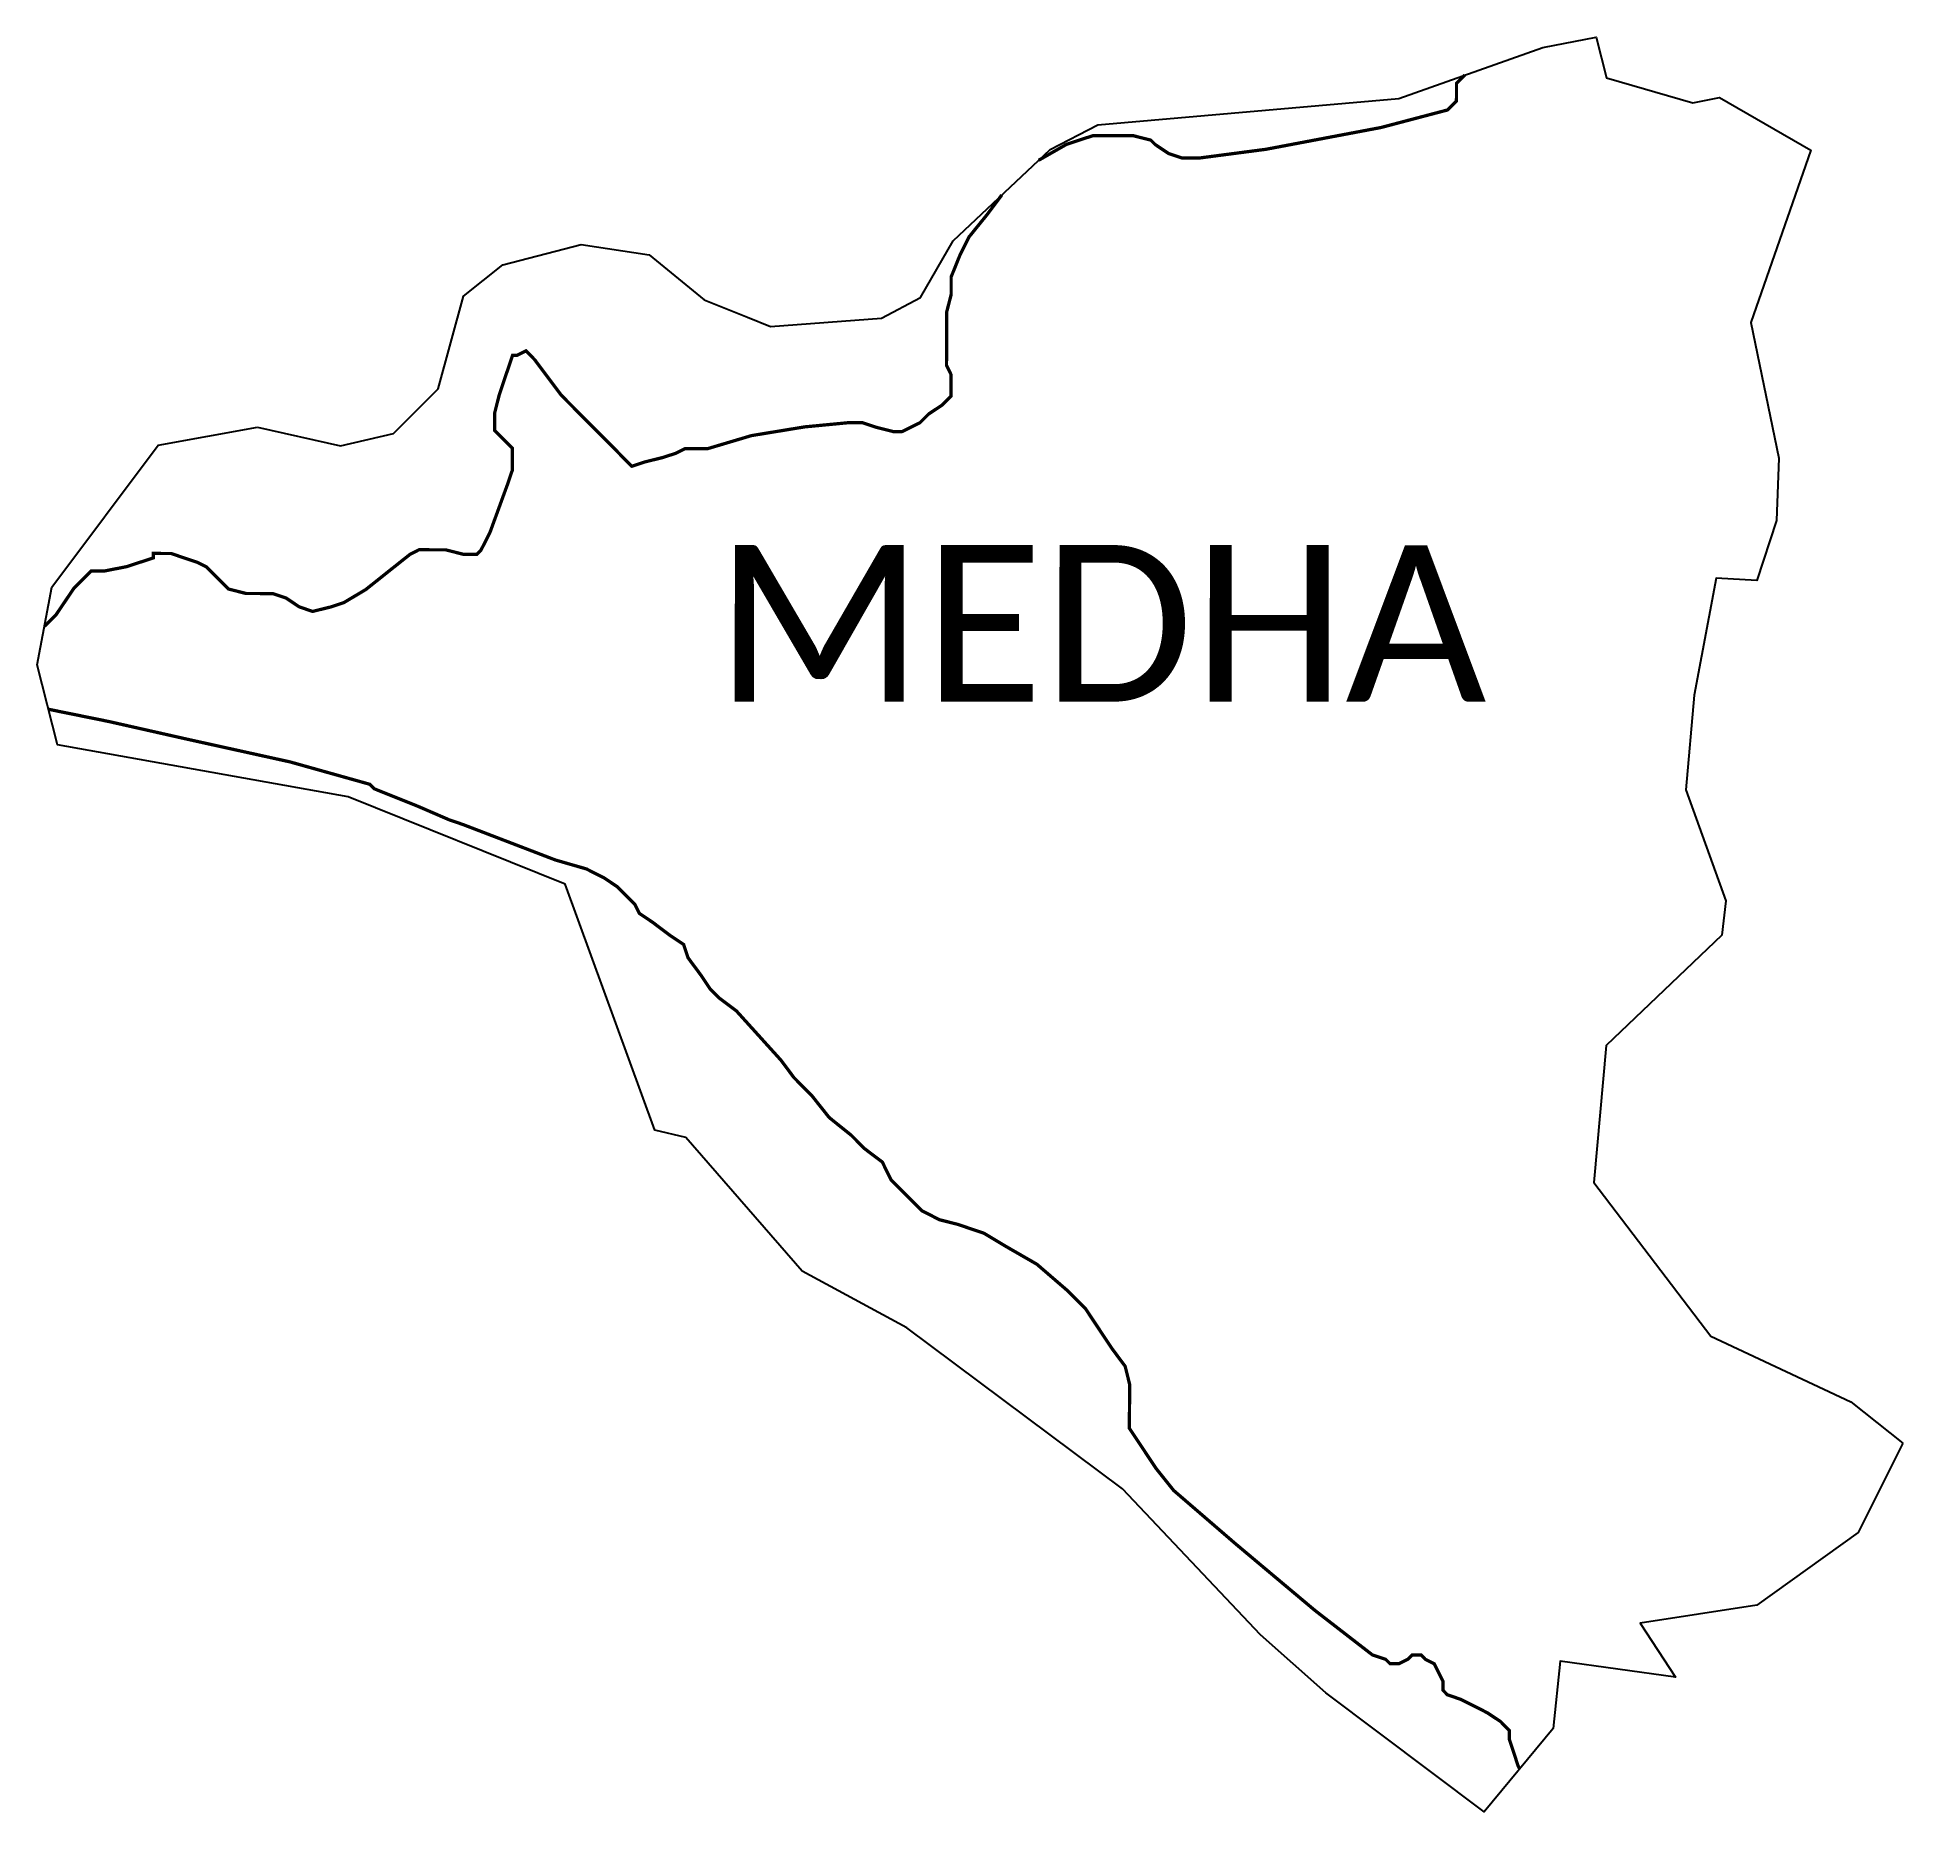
# Model space of a CAD drawing. Header units: metres. Extents: x 343265 to 344976, y 1761609 to 1763237.
import ezdxf

# ---------------------------------------------------------------- set-up
doc = ezdxf.new("R2010")
doc.units = ezdxf.units.M
for name, color, linetype in [('HAZARDS LINE', 1, 'Continuous'), ('village', 3, 'Continuous'), ('VILLAGE NAME', 250, 'Continuous')]:
    doc.layers.add(name, color=color, linetype=linetype)
doc.styles.get("Standard").update_dxf_attribs({"font": 'simplex.shx'})

msp = doc.modelspace()

# ---------------------------------------------------------------- linework, layer by layer
at = {"color": 3, "true_color": 0x00ff00, "flags": 128}
msp.add_lwpolyline([(343375.9, 1762862.7), (343466.9, 1762879.2)], dxfattribs=at)
at = {"layer": 'HAZARDS LINE', "lineweight": 18, "const_width": 3}
for points in [[(344183.5, 1763124.1), (344209.2, 1763138.8), (344233.6, 1763146.8), (344249.9, 1763146.8), (344270.2, 1763146.7), (344286.4, 1763142.6), (344290.5, 1763138.5), (344302.6, 1763130.4), (344314.8, 1763126.3), (344331, 1763126.2), (344392, 1763134.2), (344497.6, 1763154.2), (344558.6, 1763170.3), (344562.7, 1763174.3), (344566.7, 1763178.4), (344566.8, 1763182.4), (344566.8, 1763190.5), (344566.8, 1763194.6), (344574.5, 1763202.3)], [(343271.7, 1762696.5), (343282, 1762706.8), (343298.4, 1762731.1), (343306.5, 1762739.2), (343314.6, 1762747.3), (343326.8, 1762747.3), (343347.1, 1762751.3), (343359.3, 1762755.3), (343371.5, 1762759.3), (343371.5, 1762763.4), (343387.8, 1762763.3), (343400, 1762759.2), (343412.1, 1762755.1), (343420.2, 1762751.1), (343432.4, 1762738.8), (343440.5, 1762730.7), (343456.7, 1762726.6), (343468.9, 1762726.6), (343481.1, 1762726.5), (343493.3, 1762722.4), (343505.4, 1762714.3), (343517.6, 1762710.2), (343533.9, 1762714.2), (343546.1, 1762718.2), (343566.4, 1762730.3), (343586.7, 1762746.5), (343607.1, 1762762.7), (343615.2, 1762766.8), (343627.4, 1762766.7), (343639.6, 1762766.7), (343655.8, 1762762.6), (343668, 1762762.5), (343672.1, 1762766.6), (343680.3, 1762782.8), (343696.6, 1762827.5), (343700.7, 1762839.6), (343700.8, 1762851.8), (343700.8, 1762859.9), (343696.7, 1762864), (343692.7, 1762868.1), (343688.6, 1762872.2), (343684.6, 1762876.2), (343684.6, 1762884.4), (343684.6, 1762892.5), (343688.7, 1762908.7), (343696.9, 1762933.1), (343701, 1762945.2), (343705.1, 1762945.2), (343713.2, 1762949.3), (343717.3, 1762945.2), (343721.3, 1762941.1), (343745.6, 1762908.6), (343794.2, 1762859.7), (343806.3, 1762847.4), (343810.4, 1762843.4), (343822.6, 1762847.4), (343838.8, 1762851.4), (343851, 1762855.4), (343859.2, 1762859.5), (343879.5, 1762859.4), (343920.1, 1762871.5), (343968.9, 1762879.5), (344009.5, 1762883.4), (344021.7, 1762883.4), (344033.9, 1762879.3), (344050.1, 1762875.2), (344058.2, 1762875.2), (344074.5, 1762883.2), (344082.6, 1762891.3), (344094.8, 1762899.4), (344103, 1762907.5), (344103, 1762915.7), (344103, 1762927.8), (344099, 1762936), (344099.1, 1762952.2), (344099.1, 1762968.5), (344099.1, 1762984.7), (344103.3, 1763001), (344103.3, 1763017.2), (344111.5, 1763037.5), (344119.6, 1763053.7), (344136, 1763074), (344149.7, 1763092.3)], [(344624.7, 1761648.1), (344623.3, 1761650.9), (344615.3, 1761675.3), (344615.3, 1761683.4), (344607.2, 1761691.6), (344595, 1761699.7), (344570.7, 1761712), (344558.5, 1761716.1), (344554.5, 1761720.2), (344554.5, 1761728.3), (344550.5, 1761736.4), (344546.4, 1761744.6), (344538.3, 1761748.6), (344534.3, 1761752.7), (344526.1, 1761752.7), (344522.1, 1761748.7), (344513.9, 1761744.7), (344505.8, 1761744.7), (344501.8, 1761748.7), (344489.6, 1761752.8), (344436.9, 1761793.6), (344364, 1761854.8), (344307.3, 1761903.7), (344291.1, 1761924), (344274.9, 1761948.4), (344266.8, 1761960.6), (344266.8, 1761972.8), (344266.9, 1761985), (344266.9, 1762001.3), (344262.9, 1762017.5), (344250.8, 1762033.8), (344226.5, 1762070.4), (344210.3, 1762086.7), (344181.9, 1762111.2), (344153.6, 1762127.5), (344133.3, 1762139.7), (344108.9, 1762147.9), (344092.7, 1762152), (344076.5, 1762160.2), (344060.3, 1762176.5), (344048.1, 1762188.7), (344040.1, 1762205), (344023.9, 1762217.2), (344011.7, 1762229.5), (343991.4, 1762245.8), (343975.3, 1762266.1), (343959.1, 1762282.4), (343946.9, 1762298.7), (343906.4, 1762343.5), (343890.2, 1762355.7), (343882.1, 1762363.9), (343874, 1762376.1), (343861.9, 1762392.4), (343857.9, 1762404.6), (343845.7, 1762412.7), (343829.5, 1762424.9), (343817.3, 1762433.1), (343813.3, 1762441.2), (343805.2, 1762449.4), (343797.1, 1762457.5), (343784.9, 1762465.7), (343768.7, 1762473.9), (343740.3, 1762482.1), (343655.1, 1762514.8), (343643, 1762518.9), (343614.6, 1762531.2), (343574, 1762547.5), (343569.9, 1762551.6), (343496.9, 1762572.1), (343403.6, 1762592.7), (343330.5, 1762609.2), (343275.3, 1762620.4)]]:
    msp.add_lwpolyline(points, dxfattribs=at)
at = {"layer": 'village', "color": 3, "true_color": 0x00ff00}
for points in [[(343466.9, 1762879.2, 0), (343543, 1762862.2, 0), (343591.7, 1762873.3, 0), (343632.8, 1762914.4, 0), (343655.9, 1762999.5, 0), (343692.1, 1763028.2, 0), (343763.8, 1763046.9, 0), (343826.3, 1763037.5, 0), (343876.8, 1762996.1, 0), (343916.6, 1762980.1, 0), (343937.6, 1762971.6, 0), (344039.4, 1762979.3, 0), (344075, 1762998.3, 0), (344105.2, 1763050.1, 0), (344194.1, 1763134.1, 0), (344237.8, 1763156.6, 0), (344514, 1763180.9, 0), (344646, 1763227.5, 0), (344694.9, 1763237, 0), (344704.3, 1763199.9, 0), (344783.6, 1763176.7, 0), (344808, 1763181.8, 0), (344891.7, 1763133.4, 0), (344836.9, 1762975.4, 0), (344862.4, 1762850.7, 0), (344860.3, 1762793.7, 0), (344842.4, 1762738.5, 0), (344805.1, 1762740.7, 0), (344784.9, 1762633.2, 0), (344777.1, 1762546.5, 0), (344813.7, 1762444.6, 0), (344810.2, 1762413.1, 0), (344704, 1762311.8, 0), (344692.8, 1762186.3, 0), (344800.2, 1762045.3, 0), (344928.5, 1761984.9, 0), (344976.1, 1761947, 0)], [(344976.1, 1761947, 0), (344935.2, 1761865.2, 0), (344842.2, 1761798.4, 0), (344735.4, 1761781.9, 0), (344767.7, 1761732.4, 0), (344662, 1761747.1, 0), (344655.4, 1761685.2, 0), (344592.2, 1761608.9, 0), (344447, 1761718, 0), (344386.9, 1761771.3, 0), (344260.5, 1761905, 0), (344062.7, 1762052.9, 0), (343966.5, 1762104.7, 0), (343859.9, 1762227.6, 0), (343831.5, 1762234.1, 0), (343749.2, 1762460, 0), (343550.2, 1762540, 0), (343283.5, 1762587.7, 0), (343265, 1762661.3, 0), (343278.5, 1762732.4, 0), (343375.9, 1762862.7, 0)]]:
    msp.add_polyline3d(points, dxfattribs=at)

# ---------------------------------------------------------------- texts
at = {"layer": 'VILLAGE NAME', "insert": (343886.6, 1762771.2), "char_height": 143.7, "attachment_point": 1, "rotation": 359.9793}
msp.add_mtext_dynamic_manual_height_columns('{\\fCalibri|b0|i0|c0|p34;MEDHA}', width=1418, gutter_width=718.5, heights=[0], dxfattribs=at)

doc.saveas('drawing.dxf')
